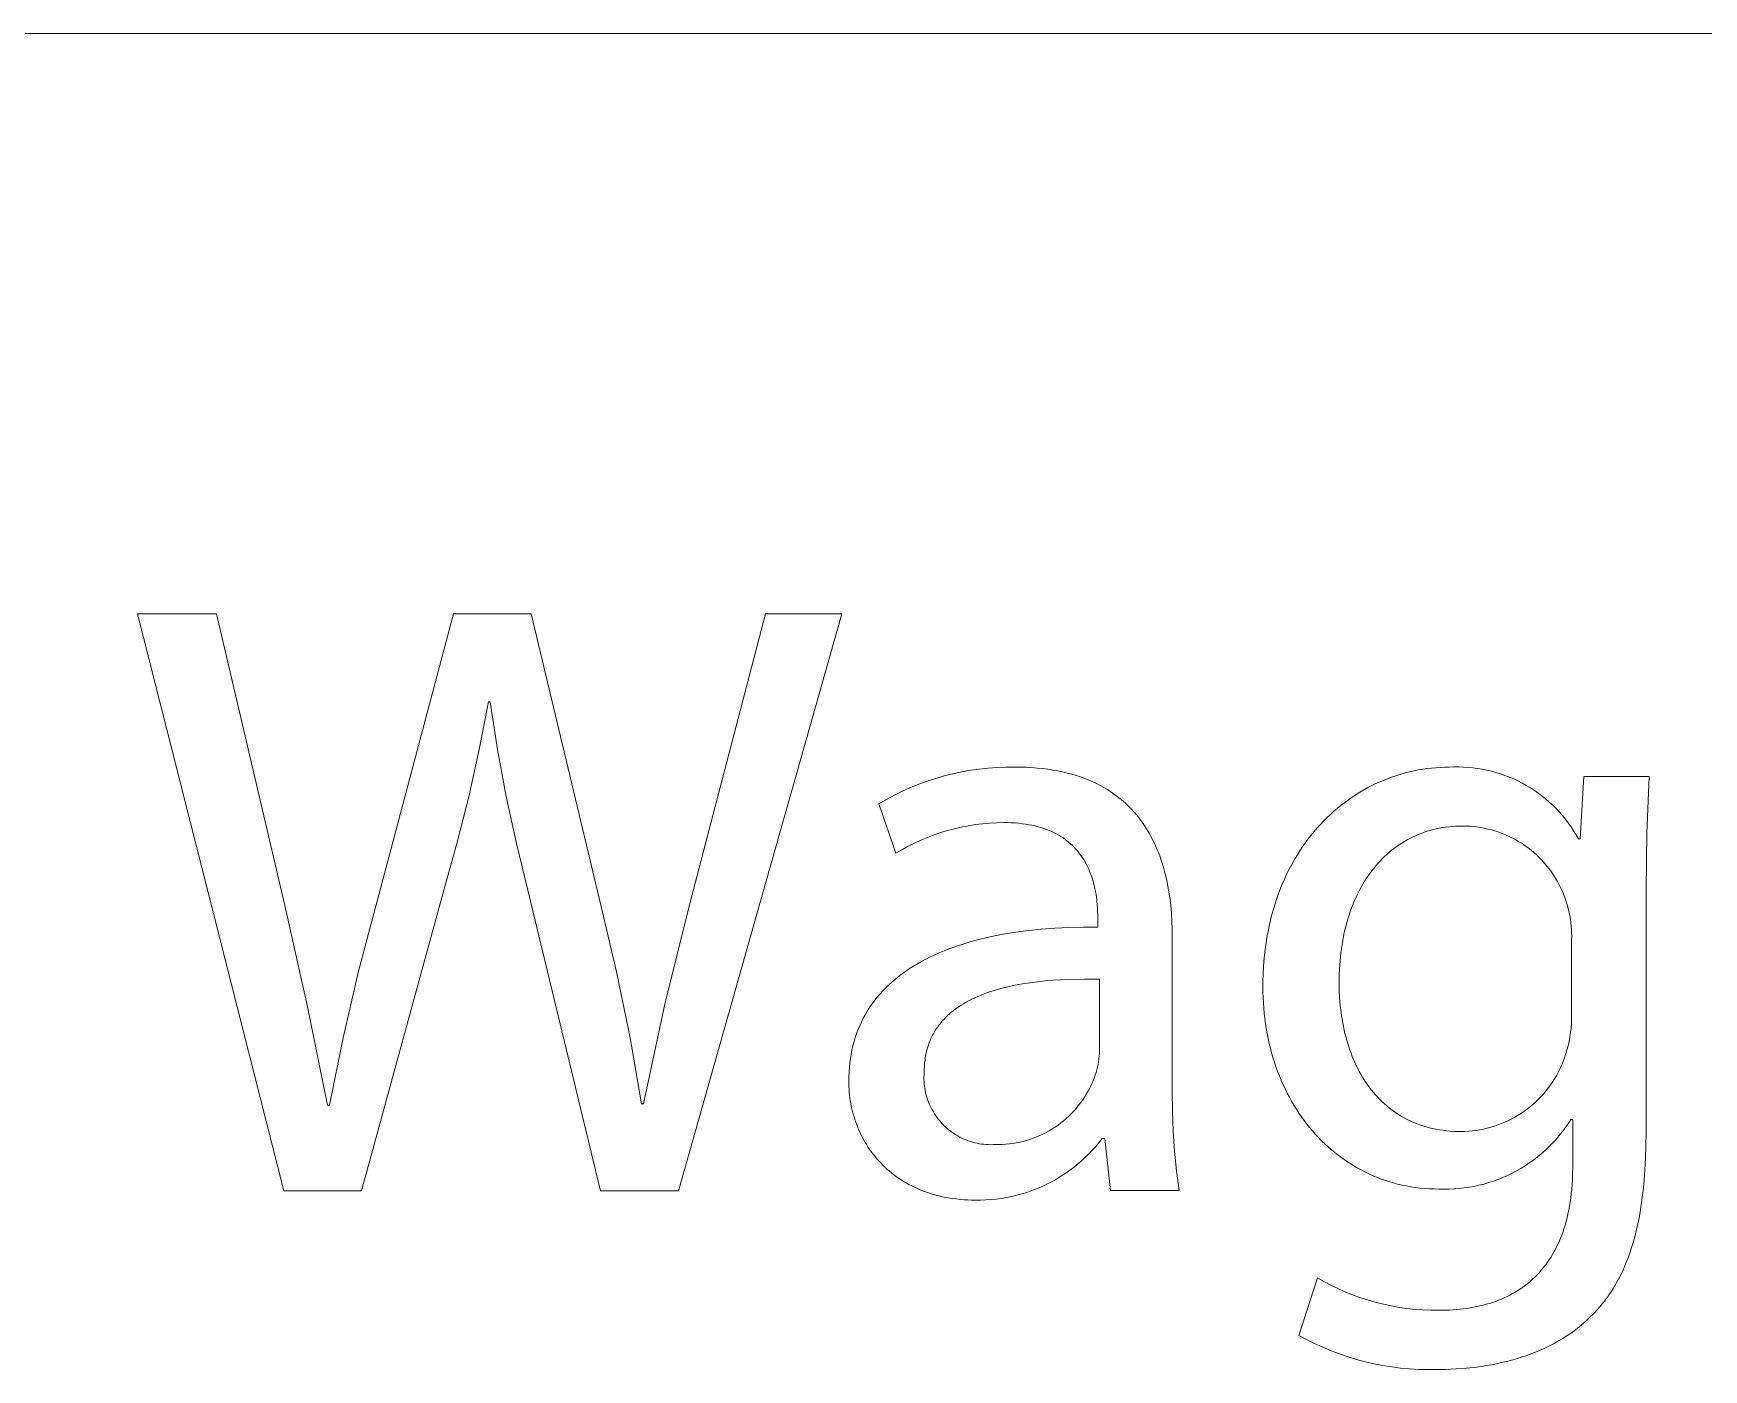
# Model space of a CAD drawing. Header units: millimetres. Extents: x -1519 to 3497, y -297 to 3208.
# Drawn here: x 3079.7 to 3177.7, y 45.4 to 123.8 of the extents above; entities that cross this region are included whole.
import ezdxf

# ---------------------------------------------------------------- set-up
doc = ezdxf.new("R2010")
doc.units = ezdxf.units.MM
doc.header["$MEASUREMENT"] = 0
doc.layers.add('Domyślny', color=7, linetype='Continuous', true_color=0x000000)

msp = doc.modelspace()

# ---------------------------------------------------------------- linework, layer by layer
at = {"layer": 'Domyślny', "color": 18, "lineweight": 15, "true_color": 0x000000}
for p, q in [((3054.321, 123.81), (3492.397, 123.81)), ((3094.384, 55.902), (3085.798, 89.744)), ((3085.798, 89.744), (3090.442, 89.744)), ((3090.442, 89.744), (3094.451, 72.639)), ((3099.813, 72.672), (3104.339, 89.744)), ((3104.339, 89.744), (3108.9, 89.744)), ((3108.9, 89.744), (3113.009, 72.572)), ((3127.14, 89.744), (3117.552, 55.902)), ((3118.204, 72.672), (3122.664, 89.744)), ((3122.664, 89.744), (3127.14, 89.744)), ((3106.394, 84.582), (3105.859, 81.794)), ((3106.494, 84.582), (3106.394, 84.582)), ((3106.931, 81.8), (3106.494, 84.582)), ((3105.859, 81.794), (3105.244, 79.023)), ((3107.444, 79.031), (3106.931, 81.8)), ((3133.657, 80.367), (3134.167, 80.477)), ((3134.167, 80.477), (3134.682, 80.57)), ((3134.682, 80.57), (3135.199, 80.644)), ((3135.199, 80.644), (3135.719, 80.7)), ((3135.719, 80.7), (3136.24, 80.738)), ((3136.24, 80.738), (3136.762, 80.758)), ((3136.762, 80.758), (3137.284, 80.76)), ((3137.284, 80.76), (3137.629, 80.757)), ((3137.629, 80.757), (3137.965, 80.746)), ((3137.965, 80.746), (3138.293, 80.728)), ((3138.293, 80.728), (3138.613, 80.702)), ((3138.613, 80.702), (3138.926, 80.67)), ((3138.926, 80.67), (3139.23, 80.631)), ((3139.23, 80.631), (3139.527, 80.586)), ((3139.527, 80.586), (3139.816, 80.533)), ((3139.816, 80.533), (3140.098, 80.475)), ((3140.098, 80.475), (3140.372, 80.41)), ((3140.372, 80.41), (3140.639, 80.338)), ((3159.962, 80.348), (3160.213, 80.418)), ((3160.213, 80.418), (3160.466, 80.482)), ((3160.466, 80.482), (3160.721, 80.539)), ((3160.721, 80.539), (3160.977, 80.59)), ((3160.977, 80.59), (3161.234, 80.633)), ((3161.234, 80.633), (3161.492, 80.671)), ((3161.492, 80.671), (3161.751, 80.701)), ((3161.751, 80.701), (3162.01, 80.725)), ((3162.01, 80.725), (3162.271, 80.742)), ((3162.271, 80.742), (3162.532, 80.752)), ((3162.532, 80.752), (3162.793, 80.755)), ((3162.793, 80.755), (3163.07, 80.767)), ((3163.07, 80.767), (3163.347, 80.769)), ((3163.347, 80.769), (3163.625, 80.761)), ((3163.625, 80.761), (3163.901, 80.744)), ((3163.901, 80.744), (3164.178, 80.718)), ((3164.178, 80.718), (3164.453, 80.682)), ((3164.453, 80.682), (3164.726, 80.637)), ((3164.726, 80.637), (3164.998, 80.582)), ((3164.998, 80.582), (3165.268, 80.518)), ((3165.268, 80.518), (3165.536, 80.445)), ((3165.536, 80.445), (3165.8, 80.363)), ((3130.699, 79.343), (3131.176, 79.556)), ((3131.176, 79.556), (3131.661, 79.753)), ((3131.661, 79.753), (3132.151, 79.932)), ((3132.151, 79.932), (3132.648, 80.095)), ((3132.648, 80.095), (3133.15, 80.24)), ((3133.15, 80.24), (3133.657, 80.367)), ((3140.639, 80.338), (3140.899, 80.261)), ((3140.899, 80.261), (3141.151, 80.178)), ((3141.151, 80.178), (3141.396, 80.089)), ((3141.396, 80.089), (3141.635, 79.994)), ((3141.635, 79.994), (3141.866, 79.893)), ((3141.866, 79.893), (3142.091, 79.787)), ((3142.091, 79.787), (3142.309, 79.676)), ((3142.309, 79.676), (3142.52, 79.559)), ((3142.52, 79.559), (3142.724, 79.437)), ((3142.724, 79.437), (3142.923, 79.31)), ((3157.553, 79.288), (3157.783, 79.423)), ((3157.783, 79.423), (3158.016, 79.552)), ((3158.016, 79.552), (3158.251, 79.674)), ((3158.251, 79.674), (3158.489, 79.789)), ((3158.489, 79.789), (3158.73, 79.899)), ((3158.73, 79.899), (3158.972, 80.001)), ((3158.972, 80.001), (3159.217, 80.098)), ((3159.217, 80.098), (3159.463, 80.188)), ((3159.463, 80.188), (3159.711, 80.271)), ((3159.711, 80.271), (3159.962, 80.348)), ((3165.8, 80.363), (3166.062, 80.271)), ((3166.062, 80.271), (3166.321, 80.171)), ((3166.321, 80.171), (3166.576, 80.062)), ((3166.576, 80.062), (3166.827, 79.945)), ((3166.827, 79.945), (3167.074, 79.818)), ((3167.074, 79.818), (3167.317, 79.684)), ((3167.317, 79.684), (3167.554, 79.541)), ((3167.554, 79.541), (3167.787, 79.39)), ((3170.477, 76.546), (3170.694, 80.204)), ((3170.694, 80.204), (3174.536, 80.204)), ((3174.536, 80.204), (3174.399, 76.873)), ((3105.244, 79.023), (3104.547, 76.271)), ((3108.034, 76.277), (3107.444, 79.031)), ((3129.317, 78.606), (3129.769, 78.867)), ((3130.302, 75.699), (3129.317, 78.606)), ((3129.769, 78.867), (3130.23, 79.113)), ((3130.23, 79.113), (3130.699, 79.343)), ((3142.923, 79.31), (3143.114, 79.179)), ((3143.114, 79.179), (3143.3, 79.042)), ((3143.3, 79.042), (3143.479, 78.901)), ((3143.479, 78.901), (3143.652, 78.755)), ((3143.652, 78.755), (3143.819, 78.605)), ((3143.819, 78.605), (3143.98, 78.451)), ((3143.98, 78.451), (3144.135, 78.292)), ((3156.234, 78.349), (3156.446, 78.521)), ((3156.446, 78.521), (3156.661, 78.687)), ((3156.661, 78.687), (3156.879, 78.847)), ((3156.879, 78.847), (3157.101, 79)), ((3157.101, 79), (3157.325, 79.147)), ((3157.325, 79.147), (3157.553, 79.288)), ((3167.787, 79.39), (3168.014, 79.231)), ((3168.014, 79.231), (3168.236, 79.065)), ((3168.236, 79.065), (3168.452, 78.891)), ((3168.452, 78.891), (3168.662, 78.709)), ((3168.662, 78.709), (3168.866, 78.521)), ((3168.866, 78.521), (3169.063, 78.326)), ((3135.801, 77.471), (3135.386, 77.434)), ((3136.216, 77.494), (3135.801, 77.471)), ((3136.633, 77.503), (3136.216, 77.494)), ((3136.863, 77.501), (3136.633, 77.503)), ((3137.087, 77.493), (3136.863, 77.501)), ((3137.304, 77.48), (3137.087, 77.493)), ((3137.515, 77.462), (3137.304, 77.48)), ((3137.72, 77.439), (3137.515, 77.462)), ((3144.135, 78.292), (3144.285, 78.129)), ((3144.285, 78.129), (3144.428, 77.963)), ((3144.428, 77.963), (3144.566, 77.792)), ((3144.566, 77.792), (3144.699, 77.618)), ((3144.699, 77.618), (3144.826, 77.44)), ((3155.23, 77.396), (3155.423, 77.599)), ((3155.423, 77.599), (3155.62, 77.795)), ((3155.62, 77.795), (3155.821, 77.986)), ((3155.821, 77.986), (3156.026, 78.17)), ((3156.026, 78.17), (3156.234, 78.349)), ((3169.063, 78.326), (3169.253, 78.124)), ((3169.253, 78.124), (3169.436, 77.916)), ((3169.436, 77.916), (3169.612, 77.701)), ((3169.612, 77.701), (3169.781, 77.481)), ((3169.781, 77.481), (3169.942, 77.255)), ((3131.777, 76.472), (3131.399, 76.298)), ((3132.161, 76.633), (3131.777, 76.472)), ((3132.551, 76.781), (3132.161, 76.633)), ((3132.945, 76.916), (3132.551, 76.781)), ((3133.343, 77.037), (3132.945, 76.916)), ((3133.746, 77.144), (3133.343, 77.037)), ((3134.152, 77.237), (3133.746, 77.144)), ((3134.561, 77.317), (3134.152, 77.237)), ((3134.972, 77.382), (3134.561, 77.317)), ((3135.386, 77.434), (3134.972, 77.382)), ((3137.919, 77.412), (3137.72, 77.439)), ((3138.112, 77.38), (3137.919, 77.412)), ((3138.3, 77.344), (3138.112, 77.38)), ((3138.481, 77.303), (3138.3, 77.344)), ((3138.657, 77.258), (3138.481, 77.303)), ((3138.827, 77.209), (3138.657, 77.258)), ((3138.992, 77.156), (3138.827, 77.209)), ((3139.151, 77.099), (3138.992, 77.156)), ((3139.305, 77.038), (3139.151, 77.099)), ((3139.453, 76.974), (3139.305, 77.038)), ((3139.597, 76.906), (3139.453, 76.974)), ((3139.735, 76.835), (3139.597, 76.906)), ((3139.869, 76.76), (3139.735, 76.835)), ((3139.997, 76.682), (3139.869, 76.76)), ((3140.121, 76.602), (3139.997, 76.682)), ((3140.24, 76.518), (3140.121, 76.602)), ((3140.354, 76.432), (3140.24, 76.518)), ((3144.826, 77.44), (3144.948, 77.259)), ((3144.948, 77.259), (3145.064, 77.074)), ((3145.064, 77.074), (3145.175, 76.887)), ((3145.175, 76.887), (3145.281, 76.696)), ((3145.281, 76.696), (3145.383, 76.502)), ((3145.383, 76.502), (3145.479, 76.305)), ((3154.328, 76.292), (3154.5, 76.525)), ((3154.5, 76.525), (3154.676, 76.752)), ((3154.676, 76.752), (3154.856, 76.972)), ((3154.856, 76.972), (3155.041, 77.187)), ((3155.041, 77.187), (3155.23, 77.396)), ((3160.318, 76.486), (3160.161, 76.396)), ((3160.479, 76.572), (3160.318, 76.486)), ((3160.641, 76.654), (3160.479, 76.572)), ((3160.806, 76.731), (3160.641, 76.654)), ((3160.974, 76.803), (3160.806, 76.731)), ((3161.143, 76.87), (3160.974, 76.803)), ((3161.315, 76.932), (3161.143, 76.87)), ((3161.49, 76.99), (3161.315, 76.932)), ((3161.666, 77.043), (3161.49, 76.99)), ((3161.845, 77.091), (3161.666, 77.043)), ((3162.026, 77.134), (3161.845, 77.091)), ((3162.209, 77.172), (3162.026, 77.134)), ((3162.394, 77.205), (3162.209, 77.172)), ((3162.581, 77.233), (3162.394, 77.205)), ((3162.77, 77.256), (3162.581, 77.233)), ((3162.961, 77.274), (3162.77, 77.256)), ((3163.153, 77.287), (3162.961, 77.274)), ((3163.348, 77.295), (3163.153, 77.287)), ((3163.545, 77.298), (3163.348, 77.295)), ((3163.763, 77.296), (3163.545, 77.298)), ((3163.982, 77.286), (3163.763, 77.296)), ((3164.201, 77.269), (3163.982, 77.286)), ((3164.418, 77.244), (3164.201, 77.269)), ((3164.635, 77.212), (3164.418, 77.244)), ((3164.85, 77.173), (3164.635, 77.212)), ((3165.064, 77.126), (3164.85, 77.173)), ((3165.276, 77.072), (3165.064, 77.126)), ((3165.486, 77.01), (3165.276, 77.072)), ((3165.694, 76.942), (3165.486, 77.01)), ((3165.9, 76.866), (3165.694, 76.942)), ((3166.102, 76.783), (3165.9, 76.866)), ((3166.302, 76.693), (3166.102, 76.783)), ((3166.499, 76.597), (3166.302, 76.693)), ((3166.692, 76.493), (3166.499, 76.597)), ((3166.881, 76.383), (3166.692, 76.493)), ((3169.942, 77.255), (3170.095, 77.024)), ((3170.095, 77.024), (3170.24, 76.787)), ((3170.24, 76.787), (3170.376, 76.546)), ((3170.376, 76.546), (3170.477, 76.546)), ((3174.399, 76.873), (3174.352, 73.539)), ((3104.547, 76.271), (3103.771, 73.541)), ((3108.699, 73.541), (3108.034, 76.277)), ((3130.661, 75.911), (3130.302, 75.699)), ((3131.026, 76.111), (3130.661, 75.911)), ((3131.399, 76.298), (3131.026, 76.111)), ((3140.464, 76.343), (3140.354, 76.432)), ((3140.57, 76.251), (3140.464, 76.343)), ((3140.671, 76.158), (3140.57, 76.251)), ((3140.768, 76.061), (3140.671, 76.158)), ((3140.86, 75.963), (3140.768, 76.061)), ((3140.949, 75.862), (3140.86, 75.963)), ((3141.034, 75.76), (3140.949, 75.862)), ((3141.114, 75.656), (3141.034, 75.76)), ((3141.191, 75.55), (3141.114, 75.656)), ((3141.264, 75.442), (3141.191, 75.55)), ((3145.479, 76.305), (3145.57, 76.106)), ((3145.57, 76.106), (3145.657, 75.904)), ((3145.657, 75.904), (3145.739, 75.699)), ((3145.739, 75.699), (3145.816, 75.492)), ((3145.816, 75.492), (3145.889, 75.283)), ((3153.691, 75.303), (3153.843, 75.559)), ((3153.843, 75.559), (3154, 75.809)), ((3154, 75.809), (3154.162, 76.054)), ((3154.162, 76.054), (3154.328, 76.292)), ((3158.995, 75.51), (3158.861, 75.379)), ((3159.131, 75.636), (3158.995, 75.51)), ((3159.27, 75.758), (3159.131, 75.636)), ((3159.412, 75.875), (3159.27, 75.758)), ((3159.556, 75.988), (3159.412, 75.875)), ((3159.703, 76.097), (3159.556, 75.988)), ((3159.853, 76.201), (3159.703, 76.097)), ((3160.006, 76.301), (3159.853, 76.201)), ((3160.161, 76.396), (3160.006, 76.301)), ((3167.067, 76.267), (3166.881, 76.383)), ((3167.248, 76.144), (3167.067, 76.267)), ((3167.425, 76.016), (3167.248, 76.144)), ((3167.598, 75.881), (3167.425, 76.016)), ((3167.765, 75.74), (3167.598, 75.881)), ((3167.928, 75.594), (3167.765, 75.74)), ((3168.086, 75.442), (3167.928, 75.594)), ((3141.334, 75.333), (3141.264, 75.442)), ((3141.399, 75.223), (3141.334, 75.333)), ((3141.462, 75.112), (3141.399, 75.223)), ((3141.521, 74.999), (3141.462, 75.112)), ((3141.577, 74.885), (3141.521, 74.999)), ((3141.629, 74.771), (3141.577, 74.885)), ((3141.679, 74.656), (3141.629, 74.771)), ((3141.725, 74.54), (3141.679, 74.656)), ((3141.768, 74.424), (3141.725, 74.54)), ((3145.889, 75.283), (3145.958, 75.071)), ((3145.958, 75.071), (3146.022, 74.858)), ((3146.022, 74.858), (3146.082, 74.642)), ((3146.082, 74.642), (3146.138, 74.425)), ((3153.266, 74.5), (3153.402, 74.773)), ((3153.402, 74.773), (3153.544, 75.041)), ((3153.544, 75.041), (3153.691, 75.303)), ((3158.125, 74.508), (3158.013, 74.349)), ((3158.24, 74.664), (3158.125, 74.508)), ((3158.358, 74.815), (3158.24, 74.664)), ((3158.479, 74.962), (3158.358, 74.815)), ((3158.604, 75.106), (3158.479, 74.962)), ((3158.731, 75.244), (3158.604, 75.106)), ((3158.861, 75.379), (3158.731, 75.244)), ((3168.238, 75.285), (3168.086, 75.442)), ((3168.385, 75.122), (3168.238, 75.285)), ((3168.527, 74.955), (3168.385, 75.122)), ((3168.662, 74.783), (3168.527, 74.955)), ((3168.791, 74.606), (3168.662, 74.783)), ((3168.915, 74.425), (3168.791, 74.606)), ((3103.771, 73.541), (3098.944, 55.902)), ((3112.975, 55.902), (3108.699, 73.541)), ((3141.809, 74.307), (3141.768, 74.424)), ((3141.847, 74.19), (3141.809, 74.307)), ((3141.882, 74.073), (3141.847, 74.19)), ((3141.915, 73.956), (3141.882, 74.073)), ((3141.945, 73.839), (3141.915, 73.956)), ((3141.973, 73.723), (3141.945, 73.839)), ((3141.998, 73.606), (3141.973, 73.723)), ((3142.042, 73.375), (3141.998, 73.606)), ((3146.138, 74.425), (3146.189, 74.206)), ((3146.189, 74.206), (3146.237, 73.986)), ((3146.237, 73.986), (3146.281, 73.764)), ((3146.281, 73.764), (3146.321, 73.541)), ((3146.321, 73.541), (3146.391, 73.091)), ((3152.777, 73.349), (3152.89, 73.645)), ((3152.89, 73.645), (3153.01, 73.936)), ((3153.01, 73.936), (3153.135, 74.221)), ((3153.135, 74.221), (3153.266, 74.5)), ((3157.597, 73.671), (3157.502, 73.491)), ((3157.696, 73.846), (3157.597, 73.671)), ((3157.798, 74.017), (3157.696, 73.846)), ((3157.904, 74.185), (3157.798, 74.017)), ((3158.013, 74.349), (3157.904, 74.185)), ((3169.031, 74.24), (3168.915, 74.425)), ((3169.142, 74.051), (3169.031, 74.24)), ((3169.246, 73.858), (3169.142, 74.051)), ((3169.343, 73.662), (3169.246, 73.858)), ((3169.433, 73.463), (3169.343, 73.662)), ((3174.352, 73.539), (3174.352, 59.425)), ((3094.451, 72.639), (3095.761, 66.797)), ((3098.778, 68.786), (3099.813, 72.672)), ((3113.009, 72.572), (3113.919, 68.739)), ((3116.756, 66.856), (3118.204, 72.672)), ((3142.078, 73.147), (3142.042, 73.375)), ((3142.107, 72.922), (3142.078, 73.147)), ((3142.129, 72.703), (3142.107, 72.922)), ((3142.144, 72.489), (3142.129, 72.703)), ((3146.391, 73.091), (3146.446, 72.638)), ((3146.446, 72.638), (3146.487, 72.182)), ((3152.472, 72.427), (3152.568, 72.74)), ((3152.568, 72.74), (3152.669, 73.047)), ((3152.669, 73.047), (3152.777, 73.349)), ((3157.154, 72.736), (3157.076, 72.538)), ((3157.236, 72.93), (3157.154, 72.736)), ((3157.321, 73.121), (3157.236, 72.93)), ((3157.41, 73.308), (3157.321, 73.121)), ((3157.502, 73.491), (3157.41, 73.308)), ((3169.517, 73.26), (3169.433, 73.463)), ((3169.593, 73.055), (3169.517, 73.26)), ((3169.663, 72.847), (3169.593, 73.055)), ((3169.725, 72.637), (3169.663, 72.847)), ((3169.779, 72.44), (3169.725, 72.637)), ((3142.155, 72.281), (3142.144, 72.489)), ((3142.16, 72.082), (3142.155, 72.281)), ((3142.162, 71.891), (3142.16, 72.082)), ((3142.162, 71.373), (3142.162, 71.891)), ((3146.487, 72.182), (3146.516, 71.723)), ((3146.516, 71.723), (3146.533, 71.264)), ((3152.225, 71.454), (3152.301, 71.784)), ((3152.301, 71.784), (3152.383, 72.108)), ((3152.383, 72.108), (3152.472, 72.427)), ((3156.801, 71.708), (3156.741, 71.492)), ((3156.864, 71.921), (3156.801, 71.708)), ((3156.931, 72.13), (3156.864, 71.921)), ((3157.002, 72.336), (3156.931, 72.13)), ((3157.076, 72.538), (3157.002, 72.336)), ((3169.826, 72.241), (3169.779, 72.44)), ((3169.867, 72.041), (3169.826, 72.241)), ((3169.902, 71.839), (3169.867, 72.041)), ((3169.931, 71.637), (3169.902, 71.839)), ((3169.952, 71.433), (3169.931, 71.637)), ((3134.936, 70.576), (3135.259, 70.66)), ((3135.259, 70.66), (3135.925, 70.814)), ((3135.925, 70.814), (3136.616, 70.949)), ((3136.616, 70.949), (3137.333, 71.066)), ((3137.333, 71.066), (3138.076, 71.165)), ((3138.076, 71.165), (3138.843, 71.244)), ((3138.843, 71.244), (3139.636, 71.305)), ((3139.636, 71.305), (3140.454, 71.347)), ((3140.454, 71.347), (3141.296, 71.369)), ((3141.296, 71.369), (3142.162, 71.373)), ((3146.533, 71.264), (3146.538, 70.805)), ((3146.538, 70.805), (3146.538, 61.735)), ((3152.038, 70.432), (3152.093, 70.778)), ((3152.093, 70.778), (3152.156, 71.119)), ((3152.156, 71.119), (3152.225, 71.454)), ((3156.542, 70.592), (3156.502, 70.358)), ((3156.586, 70.822), (3156.542, 70.592)), ((3156.634, 71.049), (3156.586, 70.822)), ((3156.686, 71.272), (3156.634, 71.049)), ((3156.741, 71.492), (3156.686, 71.272)), ((3169.968, 71.229), (3169.952, 71.433)), ((3169.977, 71.025), (3169.968, 71.229)), ((3169.976, 70.616), (3169.979, 70.821)), ((3169.976, 66.24), (3169.976, 70.616)), ((3169.979, 70.821), (3169.977, 71.025)), ((3132.069, 69.49), (3132.326, 69.619)), ((3132.326, 69.619), (3132.589, 69.743)), ((3132.589, 69.743), (3132.859, 69.863)), ((3132.859, 69.863), (3133.136, 69.978)), ((3133.136, 69.978), (3133.419, 70.089)), ((3133.419, 70.089), (3133.709, 70.195)), ((3133.709, 70.195), (3134.006, 70.297)), ((3134.006, 70.297), (3134.31, 70.395)), ((3134.31, 70.395), (3134.62, 70.487)), ((3134.62, 70.487), (3134.936, 70.576)), ((3151.913, 69.362), (3151.948, 69.724)), ((3151.948, 69.724), (3151.989, 70.081)), ((3151.989, 70.081), (3152.038, 70.432)), ((3156.406, 69.638), (3156.383, 69.391)), ((3156.434, 69.881), (3156.406, 69.638)), ((3156.466, 70.122), (3156.434, 69.881)), ((3156.502, 70.358), (3156.466, 70.122)), ((3097.859, 64.871), (3098.778, 68.786)), ((3113.919, 68.739), (3114.71, 64.879)), ((3130.464, 68.468), (3130.673, 68.627)), ((3130.673, 68.627), (3130.888, 68.782)), ((3130.888, 68.782), (3131.111, 68.932)), ((3131.111, 68.932), (3131.34, 69.078)), ((3131.34, 69.078), (3131.576, 69.22)), ((3131.576, 69.22), (3131.819, 69.357)), ((3131.819, 69.357), (3132.069, 69.49)), ((3151.867, 68.622), (3151.887, 68.994)), ((3151.887, 68.994), (3151.913, 69.362)), ((3156.337, 68.632), (3156.328, 68.111)), ((3156.363, 69.141), (3156.337, 68.632)), ((3156.383, 69.391), (3156.363, 69.141)), ((3129.526, 67.609), (3129.7, 67.79)), ((3129.7, 67.79), (3129.88, 67.966)), ((3129.88, 67.966), (3130.068, 68.137)), ((3130.068, 68.137), (3130.263, 68.305)), ((3130.263, 68.305), (3130.464, 68.468)), ((3136.079, 67.652), (3135.883, 67.59)), ((3136.278, 67.711), (3136.079, 67.652)), ((3136.48, 67.767), (3136.278, 67.711)), ((3136.892, 67.869), (3136.48, 67.767)), ((3137.314, 67.96), (3136.892, 67.869)), ((3137.744, 68.039), (3137.314, 67.96)), ((3138.181, 68.107), (3137.744, 68.039)), ((3138.625, 68.165), (3138.181, 68.107)), ((3139.074, 68.213), (3138.625, 68.165)), ((3139.526, 68.251), (3139.074, 68.213)), ((3139.982, 68.281), (3139.526, 68.251)), ((3140.439, 68.303), (3139.982, 68.281)), ((3141.354, 68.323), (3140.439, 68.303)), ((3142.262, 68.316), (3141.354, 68.323)), ((3142.262, 64.09), (3142.262, 68.316)), ((3151.852, 67.86), (3151.856, 68.243)), ((3151.855, 67.546), (3151.852, 67.86)), ((3151.856, 68.243), (3151.867, 68.622)), ((3156.328, 68.111), (3156.335, 67.665)), ((3156.335, 67.665), (3156.356, 67.225)), ((3095.761, 66.797), (3096.956, 60.93)), ((3115.498, 60.996), (3116.756, 66.856)), ((3128.766, 66.645), (3128.904, 66.847)), ((3128.904, 66.847), (3129.049, 67.043)), ((3129.049, 67.043), (3129.201, 67.236)), ((3129.201, 67.236), (3129.36, 67.425)), ((3129.36, 67.425), (3129.526, 67.609)), ((3133.96, 66.671), (3133.81, 66.565)), ((3134.114, 66.774), (3133.96, 66.671)), ((3134.273, 66.872), (3134.114, 66.774)), ((3134.436, 66.967), (3134.273, 66.872)), ((3134.604, 67.057), (3134.436, 66.967)), ((3134.775, 67.144), (3134.604, 67.057)), ((3134.951, 67.227), (3134.775, 67.144)), ((3135.13, 67.307), (3134.951, 67.227)), ((3135.313, 67.383), (3135.13, 67.307)), ((3135.5, 67.455), (3135.313, 67.383)), ((3135.69, 67.524), (3135.5, 67.455)), ((3135.883, 67.59), (3135.69, 67.524)), ((3151.864, 67.234), (3151.855, 67.546)), ((3151.88, 66.924), (3151.864, 67.234)), ((3151.902, 66.617), (3151.88, 66.924)), ((3156.356, 67.225), (3156.391, 66.791)), ((3156.391, 66.791), (3156.44, 66.364)), ((3128.186, 65.579), (3128.287, 65.8)), ((3128.287, 65.8), (3128.396, 66.018)), ((3128.396, 66.018), (3128.512, 66.231)), ((3128.512, 66.231), (3128.635, 66.44)), ((3128.635, 66.44), (3128.766, 66.645)), ((3132.904, 65.702), (3132.849, 65.632)), ((3132.96, 65.77), (3132.904, 65.702)), ((3133.017, 65.838), (3132.96, 65.77)), ((3133.076, 65.905), (3133.017, 65.838)), ((3133.136, 65.97), (3133.076, 65.905)), ((3133.197, 66.034), (3133.136, 65.97)), ((3133.26, 66.098), (3133.197, 66.034)), ((3133.325, 66.16), (3133.26, 66.098)), ((3133.39, 66.221), (3133.325, 66.16)), ((3133.457, 66.281), (3133.39, 66.221)), ((3133.525, 66.34), (3133.457, 66.281)), ((3133.594, 66.398), (3133.525, 66.34)), ((3133.665, 66.454), (3133.594, 66.398)), ((3133.81, 66.565), (3133.665, 66.454)), ((3151.93, 66.313), (3151.902, 66.617)), ((3151.964, 66.012), (3151.93, 66.313)), ((3152.004, 65.713), (3151.964, 66.012)), ((3152.049, 65.418), (3152.004, 65.713)), ((3156.44, 66.364), (3156.47, 66.152)), ((3156.47, 66.152), (3156.503, 65.943)), ((3156.503, 65.943), (3156.54, 65.736)), ((3156.54, 65.736), (3156.58, 65.53)), ((3169.94, 65.449), (3169.961, 65.712)), ((3169.961, 65.712), (3169.973, 65.976)), ((3169.973, 65.976), (3169.976, 66.24)), ((3097.057, 60.93), (3097.859, 64.871)), ((3114.71, 64.879), (3115.381, 60.996)), ((3127.854, 64.652), (3127.926, 64.89)), ((3127.926, 64.89), (3128.005, 65.123)), ((3128.005, 65.123), (3128.092, 65.353)), ((3128.092, 65.353), (3128.186, 65.579)), ((3132.35, 64.785), (3132.315, 64.701)), ((3132.388, 64.868), (3132.35, 64.785)), ((3132.427, 64.95), (3132.388, 64.868)), ((3132.468, 65.03), (3132.427, 64.95)), ((3132.51, 65.11), (3132.468, 65.03)), ((3132.554, 65.188), (3132.51, 65.11)), ((3132.599, 65.265), (3132.554, 65.188)), ((3132.646, 65.34), (3132.599, 65.265)), ((3132.695, 65.415), (3132.646, 65.34)), ((3132.745, 65.488), (3132.695, 65.415)), ((3132.796, 65.561), (3132.745, 65.488)), ((3132.849, 65.632), (3132.796, 65.561)), ((3152.101, 65.125), (3152.049, 65.418)), ((3152.159, 64.835), (3152.101, 65.125)), ((3152.222, 64.549), (3152.159, 64.835)), ((3156.58, 65.53), (3156.624, 65.327)), ((3156.624, 65.327), (3156.671, 65.126)), ((3156.671, 65.126), (3156.722, 64.927)), ((3156.722, 64.927), (3156.776, 64.73)), ((3156.776, 64.73), (3156.834, 64.536)), ((3169.823, 64.667), (3169.871, 64.926)), ((3169.871, 64.926), (3169.91, 65.187)), ((3169.91, 65.187), (3169.94, 65.449)), ((3127.642, 63.662), (3127.683, 63.915)), ((3127.683, 63.915), (3127.733, 64.165)), ((3127.733, 64.165), (3127.79, 64.41)), ((3127.79, 64.41), (3127.854, 64.652)), ((3132.052, 63.788), (3132.035, 63.69)), ((3132.07, 63.885), (3132.052, 63.788)), ((3132.09, 63.981), (3132.07, 63.885)), ((3132.112, 64.076), (3132.09, 63.981)), ((3132.136, 64.169), (3132.112, 64.076)), ((3132.161, 64.26), (3132.136, 64.169)), ((3132.188, 64.351), (3132.161, 64.26)), ((3132.217, 64.44), (3132.188, 64.351)), ((3132.248, 64.528), (3132.217, 64.44)), ((3132.281, 64.615), (3132.248, 64.528)), ((3132.315, 64.701), (3132.281, 64.615)), ((3142.227, 63.614), (3142.244, 63.773)), ((3142.244, 63.773), (3142.256, 63.931)), ((3142.256, 63.931), (3142.262, 64.09)), ((3152.291, 64.266), (3152.222, 64.549)), ((3152.365, 63.986), (3152.291, 64.266)), ((3152.445, 63.709), (3152.365, 63.986)), ((3156.834, 64.536), (3156.895, 64.344)), ((3156.895, 64.344), (3156.96, 64.154)), ((3156.96, 64.154), (3157.028, 63.967)), ((3157.028, 63.967), (3157.1, 63.783)), ((3157.1, 63.783), (3157.175, 63.602)), ((3169.555, 63.692), (3169.625, 63.901)), ((3169.625, 63.901), (3169.7, 64.154)), ((3169.7, 64.154), (3169.766, 64.41)), ((3169.766, 64.41), (3169.823, 64.667)), ((3127.55, 62.609), (3127.561, 62.878)), ((3127.561, 62.878), (3127.581, 63.143)), ((3127.581, 63.143), (3127.607, 63.404)), ((3127.607, 63.404), (3127.642, 63.662)), ((3131.973, 62.854), (3131.964, 62.719)), ((3131.974, 62.963), (3131.973, 62.854)), ((3131.977, 63.071), (3131.974, 62.963)), ((3131.982, 63.178), (3131.977, 63.071)), ((3131.988, 63.283), (3131.982, 63.178)), ((3131.997, 63.387), (3131.988, 63.283)), ((3132.008, 63.489), (3131.997, 63.387)), ((3132.021, 63.59), (3132.008, 63.489)), ((3132.035, 63.69), (3132.021, 63.59)), ((3142.012, 62.687), (3142.061, 62.838)), ((3142.061, 62.838), (3142.105, 62.991)), ((3142.105, 62.991), (3142.144, 63.145)), ((3142.144, 63.145), (3142.177, 63.301)), ((3142.177, 63.301), (3142.205, 63.457)), ((3142.205, 63.457), (3142.227, 63.614)), ((3152.531, 63.436), (3152.445, 63.709)), ((3152.622, 63.167), (3152.531, 63.436)), ((3152.718, 62.901), (3152.622, 63.167)), ((3152.82, 62.639), (3152.718, 62.901)), ((3157.175, 63.602), (3157.254, 63.423)), ((3157.254, 63.423), (3157.336, 63.247)), ((3157.336, 63.247), (3157.422, 63.074)), ((3157.422, 63.074), (3157.511, 62.904)), ((3157.511, 62.904), (3157.604, 62.737)), ((3169.103, 62.69), (3169.207, 62.884)), ((3169.207, 62.884), (3169.304, 63.081)), ((3169.304, 63.081), (3169.395, 63.282)), ((3169.395, 63.282), (3169.478, 63.486)), ((3169.478, 63.486), (3169.555, 63.692)), ((3127.546, 62.336), (3127.55, 62.609)), ((3127.548, 62.172), (3127.546, 62.336)), ((3127.553, 62.007), (3127.548, 62.172)), ((3127.563, 61.843), (3127.553, 62.007)), ((3127.576, 61.68), (3127.563, 61.843)), ((3131.964, 62.719), (3131.959, 62.584)), ((3131.959, 62.584), (3131.96, 62.449)), ((3131.96, 62.449), (3131.965, 62.314)), ((3131.965, 62.314), (3131.974, 62.179)), ((3131.974, 62.179), (3131.989, 62.045)), ((3131.989, 62.045), (3132.008, 61.911)), ((3132.008, 61.911), (3132.031, 61.778)), ((3132.031, 61.778), (3132.059, 61.646)), ((3141.593, 61.745), (3141.689, 61.928)), ((3141.689, 61.928), (3141.779, 62.113)), ((3141.779, 62.113), (3141.863, 62.302)), ((3141.863, 62.302), (3141.941, 62.493)), ((3141.941, 62.493), (3142.012, 62.687)), ((3152.927, 62.381), (3152.82, 62.639)), ((3153.039, 62.126), (3152.927, 62.381)), ((3153.156, 61.876), (3153.039, 62.126)), ((3153.278, 61.63), (3153.156, 61.876)), ((3157.604, 62.737), (3157.7, 62.573)), ((3157.7, 62.573), (3157.8, 62.413)), ((3157.8, 62.413), (3157.903, 62.255)), ((3157.903, 62.255), (3158.01, 62.102)), ((3158.01, 62.102), (3158.12, 61.951)), ((3158.12, 61.951), (3158.234, 61.804)), ((3158.234, 61.804), (3158.351, 61.661)), ((3168.346, 61.609), (3168.487, 61.778)), ((3168.487, 61.778), (3168.622, 61.952)), ((3168.622, 61.952), (3168.752, 62.13)), ((3168.752, 62.13), (3168.875, 62.313)), ((3168.875, 62.313), (3168.992, 62.499)), ((3168.992, 62.499), (3169.103, 62.69)), ((3096.956, 60.93), (3097.057, 60.93)), ((3115.381, 60.996), (3115.498, 60.996)), ((3127.592, 61.516), (3127.576, 61.68)), ((3127.612, 61.353), (3127.592, 61.516)), ((3127.636, 61.191), (3127.612, 61.353)), ((3127.664, 61.029), (3127.636, 61.191)), ((3127.695, 60.868), (3127.664, 61.029)), ((3127.73, 60.707), (3127.695, 60.868)), ((3132.059, 61.646), (3132.092, 61.514)), ((3132.092, 61.514), (3132.129, 61.384)), ((3132.129, 61.384), (3132.171, 61.256)), ((3132.171, 61.256), (3132.216, 61.129)), ((3132.216, 61.129), (3132.267, 61.003)), ((3132.267, 61.003), (3132.321, 60.88)), ((3132.321, 60.88), (3132.38, 60.758)), ((3140.889, 60.729), (3141.02, 60.888)), ((3141.02, 60.888), (3141.146, 61.052)), ((3141.146, 61.052), (3141.266, 61.219)), ((3141.266, 61.219), (3141.381, 61.391)), ((3141.381, 61.391), (3141.49, 61.566)), ((3141.49, 61.566), (3141.593, 61.745)), ((3146.538, 61.735), (3146.539, 60.565)), ((3153.406, 61.387), (3153.278, 61.63)), ((3153.538, 61.149), (3153.406, 61.387)), ((3153.675, 60.916), (3153.538, 61.149)), ((3153.817, 60.686), (3153.675, 60.916)), ((3158.351, 61.661), (3158.472, 61.521)), ((3158.472, 61.521), (3158.596, 61.385)), ((3158.596, 61.385), (3158.724, 61.252)), ((3158.724, 61.252), (3158.855, 61.124)), ((3158.855, 61.124), (3158.989, 60.999)), ((3158.989, 60.999), (3159.128, 60.879)), ((3159.128, 60.879), (3159.269, 60.763)), ((3167.385, 60.705), (3167.558, 60.842)), ((3167.558, 60.842), (3167.726, 60.985)), ((3167.726, 60.985), (3167.889, 61.133)), ((3167.889, 61.133), (3168.046, 61.286)), ((3168.046, 61.286), (3168.199, 61.445)), ((3168.199, 61.445), (3168.346, 61.609)), ((3127.769, 60.548), (3127.73, 60.707)), ((3127.811, 60.389), (3127.769, 60.548)), ((3127.857, 60.231), (3127.811, 60.389)), ((3127.907, 60.075), (3127.857, 60.231)), ((3127.96, 59.919), (3127.907, 60.075)), ((3128.017, 59.765), (3127.96, 59.919)), ((3132.38, 60.758), (3132.443, 60.638)), ((3132.443, 60.638), (3132.51, 60.521)), ((3132.51, 60.521), (3132.581, 60.406)), ((3132.581, 60.406), (3132.656, 60.294)), ((3132.656, 60.294), (3132.735, 60.184)), ((3132.735, 60.184), (3132.818, 60.077)), ((3132.818, 60.077), (3132.904, 59.973)), ((3132.904, 59.973), (3132.993, 59.872)), ((3132.993, 59.872), (3133.087, 59.774)), ((3139.828, 59.754), (3139.993, 59.877)), ((3139.993, 59.877), (3140.154, 60.006)), ((3140.154, 60.006), (3140.311, 60.141)), ((3140.311, 60.141), (3140.463, 60.281)), ((3140.463, 60.281), (3140.61, 60.425)), ((3140.61, 60.425), (3140.752, 60.575)), ((3140.752, 60.575), (3140.889, 60.729)), ((3146.539, 60.565), (3146.579, 59.395)), ((3153.964, 60.461), (3153.817, 60.686)), ((3154.115, 60.241), (3153.964, 60.461)), ((3154.271, 60.025), (3154.115, 60.241)), ((3154.432, 59.814), (3154.271, 60.025)), ((3154.597, 59.607), (3154.432, 59.814)), ((3159.269, 60.763), (3159.415, 60.65)), ((3159.415, 60.65), (3159.563, 60.542)), ((3159.563, 60.542), (3159.715, 60.438)), ((3159.715, 60.438), (3159.871, 60.339)), ((3159.871, 60.339), (3160.03, 60.244)), ((3160.03, 60.244), (3160.193, 60.154)), ((3160.193, 60.154), (3160.359, 60.068)), ((3160.359, 60.068), (3160.529, 59.986)), ((3160.529, 59.986), (3160.702, 59.91)), ((3160.702, 59.91), (3160.879, 59.838)), ((3160.879, 59.838), (3161.059, 59.771)), ((3165.652, 59.759), (3165.858, 59.837)), ((3165.858, 59.837), (3166.061, 59.923)), ((3166.061, 59.923), (3166.261, 60.015)), ((3166.261, 60.015), (3166.458, 60.114)), ((3166.458, 60.114), (3166.651, 60.219)), ((3166.651, 60.219), (3166.841, 60.331)), ((3166.841, 60.331), (3167.026, 60.45)), ((3167.026, 60.45), (3167.208, 60.574)), ((3167.208, 60.574), (3167.385, 60.705)), ((3169.765, 59.828), (3169.596, 59.586)), ((3169.925, 60.076), (3169.765, 59.828)), ((3170.042, 60.076), (3169.925, 60.076)), ((3170.042, 57.37), (3170.042, 60.076)), ((3128.077, 59.612), (3128.017, 59.765)), ((3128.142, 59.461), (3128.077, 59.612)), ((3128.209, 59.311), (3128.142, 59.461)), ((3128.281, 59.162), (3128.209, 59.311)), ((3128.356, 59.015), (3128.281, 59.162)), ((3128.435, 58.87), (3128.356, 59.015)), ((3128.517, 58.727), (3128.435, 58.87)), ((3133.087, 59.774), (3133.183, 59.679)), ((3133.183, 59.679), (3133.283, 59.588)), ((3133.283, 59.588), (3133.385, 59.5)), ((3133.385, 59.5), (3133.491, 59.416)), ((3133.491, 59.416), (3133.6, 59.335)), ((3133.6, 59.335), (3133.711, 59.259)), ((3133.711, 59.259), (3133.825, 59.186)), ((3133.825, 59.186), (3133.941, 59.117)), ((3133.941, 59.117), (3134.059, 59.052)), ((3134.059, 59.052), (3134.18, 58.991)), ((3134.18, 58.991), (3134.303, 58.935)), ((3134.303, 58.935), (3134.428, 58.882)), ((3134.428, 58.882), (3134.554, 58.834)), ((3134.554, 58.834), (3134.682, 58.791)), ((3137.784, 58.798), (3137.983, 58.853)), ((3137.983, 58.853), (3138.18, 58.914)), ((3138.18, 58.914), (3138.375, 58.982)), ((3138.375, 58.982), (3138.567, 59.056)), ((3138.567, 59.056), (3138.757, 59.137)), ((3138.757, 59.137), (3138.944, 59.225)), ((3138.944, 59.225), (3139.128, 59.318)), ((3139.128, 59.318), (3139.308, 59.418)), ((3139.308, 59.418), (3139.485, 59.524)), ((3139.485, 59.524), (3139.658, 59.636)), ((3139.658, 59.636), (3139.828, 59.754)), ((3142.412, 58.962), (3142.224, 58.721)), ((3142.58, 58.962), (3142.412, 58.962)), ((3142.914, 55.905), (3142.58, 58.962)), ((3146.579, 59.395), (3146.659, 58.228)), ((3154.767, 59.406), (3154.597, 59.607)), ((3154.941, 59.209), (3154.767, 59.406)), ((3155.119, 59.018), (3154.941, 59.209)), ((3155.302, 58.831), (3155.119, 59.018)), ((3155.489, 58.65), (3155.302, 58.831)), ((3161.059, 59.771), (3161.243, 59.709)), ((3161.243, 59.709), (3161.43, 59.652)), ((3161.43, 59.652), (3161.621, 59.601)), ((3161.621, 59.601), (3161.815, 59.554)), ((3161.815, 59.554), (3162.013, 59.512)), ((3162.013, 59.512), (3162.214, 59.476)), ((3162.214, 59.476), (3162.418, 59.445)), ((3162.418, 59.445), (3162.627, 59.42)), ((3162.627, 59.42), (3162.838, 59.4)), ((3162.838, 59.4), (3163.054, 59.386)), ((3163.054, 59.386), (3163.272, 59.377)), ((3163.272, 59.377), (3163.494, 59.374)), ((3163.494, 59.374), (3163.715, 59.38)), ((3163.715, 59.38), (3163.934, 59.392)), ((3163.934, 59.392), (3164.154, 59.412)), ((3164.154, 59.412), (3164.372, 59.44)), ((3164.372, 59.44), (3164.59, 59.475)), ((3164.59, 59.475), (3164.806, 59.517)), ((3164.806, 59.517), (3165.02, 59.567)), ((3165.02, 59.567), (3165.233, 59.623)), ((3165.233, 59.623), (3165.444, 59.688)), ((3165.444, 59.688), (3165.652, 59.759)), ((3169.04, 58.895), (3168.84, 58.678)), ((3169.233, 59.119), (3169.04, 58.895)), ((3169.418, 59.349), (3169.233, 59.119)), ((3169.596, 59.586), (3169.418, 59.349)), ((3174.352, 59.425), (3174.339, 58.404)), ((3128.603, 58.585), (3128.517, 58.727)), ((3128.693, 58.446), (3128.603, 58.585)), ((3128.786, 58.308), (3128.693, 58.446)), ((3128.883, 58.173), (3128.786, 58.308)), ((3128.983, 58.039), (3128.883, 58.173)), ((3129.087, 57.908), (3128.983, 58.039)), ((3129.195, 57.78), (3129.087, 57.908)), ((3134.682, 58.791), (3134.811, 58.752)), ((3134.811, 58.752), (3134.942, 58.717)), ((3134.942, 58.717), (3135.073, 58.687)), ((3135.073, 58.687), (3135.206, 58.661)), ((3135.206, 58.661), (3135.34, 58.64)), ((3135.34, 58.64), (3135.474, 58.624)), ((3135.474, 58.624), (3135.608, 58.612)), ((3135.608, 58.612), (3135.743, 58.605)), ((3135.743, 58.605), (3135.878, 58.602)), ((3135.878, 58.602), (3136.014, 58.604)), ((3136.014, 58.604), (3136.149, 58.611)), ((3136.149, 58.611), (3136.355, 58.61)), ((3136.355, 58.61), (3136.561, 58.616)), ((3136.561, 58.616), (3136.767, 58.629)), ((3136.767, 58.629), (3136.972, 58.649)), ((3136.972, 58.649), (3137.177, 58.676)), ((3137.177, 58.676), (3137.381, 58.71)), ((3137.381, 58.71), (3137.583, 58.751)), ((3137.583, 58.751), (3137.784, 58.798)), ((3141.61, 58.037), (3141.391, 57.823)), ((3141.822, 58.258), (3141.61, 58.037)), ((3142.027, 58.486), (3141.822, 58.258)), ((3142.224, 58.721), (3142.027, 58.486)), ((3146.659, 58.228), (3146.779, 57.064)), ((3155.68, 58.474), (3155.489, 58.65)), ((3155.875, 58.303), (3155.68, 58.474)), ((3156.074, 58.138), (3155.875, 58.303)), ((3156.277, 57.978), (3156.074, 58.138)), ((3156.484, 57.824), (3156.277, 57.978)), ((3167.968, 57.881), (3167.734, 57.701)), ((3168.196, 58.069), (3167.968, 57.881)), ((3168.418, 58.264), (3168.196, 58.069)), ((3168.632, 58.467), (3168.418, 58.264)), ((3168.84, 58.678), (3168.632, 58.467)), ((3174.339, 58.404), (3174.299, 57.433)), ((3129.306, 57.653), (3129.195, 57.78)), ((3129.421, 57.53), (3129.306, 57.653)), ((3129.54, 57.408), (3129.421, 57.53)), ((3129.662, 57.29), (3129.54, 57.408)), ((3129.787, 57.174), (3129.662, 57.29)), ((3129.916, 57.061), (3129.787, 57.174)), ((3130.049, 56.951), (3129.916, 57.061)), ((3130.186, 56.843), (3130.049, 56.951)), ((3140.193, 56.872), (3139.935, 56.707)), ((3140.445, 57.046), (3140.193, 56.872)), ((3140.691, 57.228), (3140.445, 57.046)), ((3140.931, 57.419), (3140.691, 57.228)), ((3141.164, 57.617), (3140.931, 57.419)), ((3141.391, 57.823), (3141.164, 57.617)), ((3146.779, 57.064), (3146.939, 55.905)), ((3156.695, 57.675), (3156.484, 57.824)), ((3156.91, 57.532), (3156.695, 57.675)), ((3157.129, 57.395), (3156.91, 57.532)), ((3157.351, 57.264), (3157.129, 57.395)), ((3157.577, 57.139), (3157.351, 57.264)), ((3157.806, 57.02), (3157.577, 57.139)), ((3158.039, 56.907), (3157.806, 57.02)), ((3158.275, 56.8), (3158.039, 56.907)), ((3166.478, 56.925), (3166.212, 56.797)), ((3166.739, 57.063), (3166.478, 56.925)), ((3166.996, 57.21), (3166.739, 57.063)), ((3167.247, 57.365), (3166.996, 57.21)), ((3167.493, 57.529), (3167.247, 57.365)), ((3167.734, 57.701), (3167.493, 57.529)), ((3170.033, 56.806), (3170.042, 57.37)), ((3174.299, 57.433), (3174.233, 56.51)), ((3098.944, 55.902), (3094.384, 55.902)), ((3117.552, 55.902), (3112.975, 55.902)), ((3130.326, 56.739), (3130.186, 56.843)), ((3130.469, 56.638), (3130.326, 56.739)), ((3130.616, 56.54), (3130.469, 56.638)), ((3130.767, 56.446), (3130.616, 56.54)), ((3130.921, 56.355), (3130.767, 56.446)), ((3131.079, 56.267), (3130.921, 56.355)), ((3131.241, 56.182), (3131.079, 56.267)), ((3131.405, 56.102), (3131.241, 56.182)), ((3131.574, 56.025), (3131.405, 56.102)), ((3131.746, 55.952), (3131.574, 56.025)), ((3131.922, 55.882), (3131.746, 55.952)), ((3132.101, 55.817), (3131.922, 55.882)), ((3138.284, 55.905), (3137.995, 55.805)), ((3138.57, 56.016), (3138.284, 55.905)), ((3138.852, 56.135), (3138.57, 56.016)), ((3139.13, 56.264), (3138.852, 56.135)), ((3139.403, 56.403), (3139.13, 56.264)), ((3139.671, 56.55), (3139.403, 56.403)), ((3139.935, 56.707), (3139.671, 56.55)), ((3146.939, 55.905), (3142.914, 55.905)), ((3158.515, 56.7), (3158.275, 56.8)), ((3158.758, 56.606), (3158.515, 56.7)), ((3159.004, 56.518), (3158.758, 56.606)), ((3159.254, 56.437), (3159.004, 56.518)), ((3159.506, 56.362), (3159.254, 56.437)), ((3159.762, 56.295), (3159.506, 56.362)), ((3160.021, 56.234), (3159.762, 56.295)), ((3160.282, 56.18), (3160.021, 56.234)), ((3160.547, 56.133), (3160.282, 56.18)), ((3160.814, 56.093), (3160.547, 56.133)), ((3161.084, 56.06), (3160.814, 56.093)), ((3161.357, 56.034), (3161.084, 56.06)), ((3161.633, 56.015), (3161.357, 56.034)), ((3161.911, 56.004), (3161.633, 56.015)), ((3162.192, 56), (3161.911, 56.004)), ((3162.487, 55.993), (3162.192, 56)), ((3162.782, 55.995), (3162.487, 55.993)), ((3163.078, 56.008), (3162.782, 55.995)), ((3163.372, 56.03), (3163.078, 56.008)), ((3163.666, 56.063), (3163.372, 56.03)), ((3163.959, 56.105), (3163.666, 56.063)), ((3164.249, 56.158), (3163.959, 56.105)), ((3164.538, 56.22), (3164.249, 56.158)), ((3164.825, 56.292), (3164.538, 56.22)), ((3165.109, 56.374), (3164.825, 56.292)), ((3165.39, 56.466), (3165.109, 56.374)), ((3165.668, 56.567), (3165.39, 56.466)), ((3165.942, 56.677), (3165.668, 56.567)), ((3166.212, 56.797), (3165.942, 56.677)), ((3169.956, 55.744), (3169.982, 56.002)), ((3169.982, 56.002), (3170.004, 56.264)), ((3170.004, 56.264), (3170.021, 56.533)), ((3170.021, 56.533), (3170.033, 56.806)), ((3174.19, 56.066), (3174.141, 55.634)), ((3174.233, 56.51), (3174.19, 56.066)), ((3132.283, 55.755), (3132.101, 55.817)), ((3132.47, 55.698), (3132.283, 55.755)), ((3132.659, 55.644), (3132.47, 55.698)), ((3132.853, 55.595), (3132.659, 55.644)), ((3133.05, 55.55), (3132.853, 55.595)), ((3133.25, 55.51), (3133.05, 55.55)), ((3133.454, 55.474), (3133.25, 55.51)), ((3133.661, 55.443), (3133.454, 55.474)), ((3133.872, 55.416), (3133.661, 55.443)), ((3134.086, 55.394), (3133.872, 55.416)), ((3134.304, 55.376), (3134.086, 55.394)), ((3134.526, 55.364), (3134.304, 55.376)), ((3134.751, 55.356), (3134.526, 55.364)), ((3134.979, 55.354), (3134.751, 55.356)), ((3135.286, 55.353), (3134.979, 55.354)), ((3135.592, 55.362), (3135.286, 55.353)), ((3135.897, 55.382), (3135.592, 55.362)), ((3136.202, 55.412), (3135.897, 55.382)), ((3136.506, 55.452), (3136.202, 55.412)), ((3136.808, 55.503), (3136.506, 55.452)), ((3137.108, 55.563), (3136.808, 55.503)), ((3137.406, 55.634), (3137.108, 55.563)), ((3137.702, 55.714), (3137.406, 55.634)), ((3137.995, 55.805), (3137.702, 55.714)), ((3169.807, 54.768), (3169.851, 55.004)), ((3169.851, 55.004), (3169.891, 55.245)), ((3169.891, 55.245), (3169.926, 55.492)), ((3169.926, 55.492), (3169.956, 55.744)), ((3174.084, 55.213), (3174.021, 54.804)), ((3174.141, 55.634), (3174.084, 55.213)), ((3169.587, 53.874), (3169.649, 54.09)), ((3169.649, 54.09), (3169.706, 54.311)), ((3169.706, 54.311), (3169.759, 54.536)), ((3169.759, 54.536), (3169.807, 54.768)), ((3173.874, 54.018), (3173.791, 53.642)), ((3173.951, 54.406), (3173.874, 54.018)), ((3174.021, 54.804), (3173.951, 54.406)), ((3169.219, 52.871), (3169.301, 53.062)), ((3169.301, 53.062), (3169.378, 53.257)), ((3169.378, 53.257), (3169.452, 53.458)), ((3169.452, 53.458), (3169.522, 53.663)), ((3169.522, 53.663), (3169.587, 53.874)), ((3173.701, 53.276), (3173.604, 52.921)), ((3173.791, 53.642), (3173.701, 53.276)), ((3168.647, 51.83), (3168.752, 51.991)), ((3168.752, 51.991), (3168.853, 52.158)), ((3168.853, 52.158), (3168.95, 52.329)), ((3168.95, 52.329), (3169.044, 52.505)), ((3169.044, 52.505), (3169.133, 52.685)), ((3169.133, 52.685), (3169.219, 52.871)), ((3173.389, 52.241), (3173.272, 51.917)), ((3173.5, 52.576), (3173.389, 52.241)), ((3173.604, 52.921), (3173.5, 52.576)), ((3167.944, 50.958), (3168.07, 51.091)), ((3168.07, 51.091), (3168.192, 51.23)), ((3168.192, 51.23), (3168.311, 51.373)), ((3168.311, 51.373), (3168.427, 51.52)), ((3168.427, 51.52), (3168.539, 51.673)), ((3168.539, 51.673), (3168.647, 51.83)), ((3172.878, 51.001), (3172.732, 50.715)), ((3173.016, 51.296), (3172.878, 51.001)), ((3173.147, 51.602), (3173.016, 51.296)), ((3173.272, 51.917), (3173.147, 51.602)), ((3153.957, 47.415), (3155.059, 50.789)), ((3155.059, 50.789), (3155.465, 50.558)), ((3155.465, 50.558), (3155.879, 50.342)), ((3155.879, 50.342), (3156.3, 50.14)), ((3156.3, 50.14), (3156.728, 49.952)), ((3166.665, 49.953), (3166.819, 50.047)), ((3166.819, 50.047), (3166.971, 50.146)), ((3166.971, 50.146), (3167.119, 50.249)), ((3167.119, 50.249), (3167.265, 50.356)), ((3167.265, 50.356), (3167.407, 50.467)), ((3167.407, 50.467), (3167.546, 50.583)), ((3167.546, 50.583), (3167.682, 50.704)), ((3167.682, 50.704), (3167.814, 50.828)), ((3167.814, 50.828), (3167.944, 50.958)), ((3172.421, 50.17), (3172.255, 49.911)), ((3172.58, 50.438), (3172.421, 50.17)), ((3172.732, 50.715), (3172.58, 50.438)), ((3156.728, 49.952), (3157.162, 49.778)), ((3157.162, 49.778), (3157.601, 49.62)), ((3157.601, 49.62), (3158.046, 49.477)), ((3158.046, 49.477), (3158.495, 49.349)), ((3158.495, 49.349), (3158.948, 49.236)), ((3158.948, 49.236), (3159.405, 49.139)), ((3159.405, 49.139), (3159.865, 49.057)), ((3159.865, 49.057), (3160.327, 48.991)), ((3163.829, 48.998), (3164.024, 49.028)), ((3164.024, 49.028), (3164.217, 49.062)), ((3164.217, 49.062), (3164.408, 49.1)), ((3164.408, 49.1), (3164.597, 49.142)), ((3164.597, 49.142), (3164.783, 49.188)), ((3164.783, 49.188), (3164.967, 49.237)), ((3164.967, 49.237), (3165.149, 49.291)), ((3165.149, 49.291), (3165.328, 49.348)), ((3165.328, 49.348), (3165.504, 49.41)), ((3165.504, 49.41), (3165.678, 49.475)), ((3165.678, 49.475), (3165.85, 49.544)), ((3165.85, 49.544), (3166.018, 49.618)), ((3166.018, 49.618), (3166.184, 49.695)), ((3166.184, 49.695), (3166.347, 49.777)), ((3166.347, 49.777), (3166.507, 49.863)), ((3166.507, 49.863), (3166.665, 49.953)), ((3171.618, 49.072), (3171.52, 48.96)), ((3171.714, 49.185), (3171.618, 49.072)), ((3171.809, 49.301), (3171.714, 49.185)), ((3171.901, 49.419), (3171.809, 49.301)), ((3171.992, 49.538), (3171.901, 49.419)), ((3172.082, 49.66), (3171.992, 49.538)), ((3172.169, 49.784), (3172.082, 49.66)), ((3172.255, 49.911), (3172.169, 49.784)), ((3160.327, 48.991), (3160.792, 48.94)), ((3160.792, 48.94), (3161.258, 48.906)), ((3161.258, 48.906), (3161.724, 48.887)), ((3161.724, 48.887), (3162.192, 48.884)), ((3162.192, 48.884), (3162.612, 48.891)), ((3162.612, 48.891), (3162.82, 48.9)), ((3162.82, 48.9), (3163.026, 48.912)), ((3163.026, 48.912), (3163.229, 48.928)), ((3163.229, 48.928), (3163.431, 48.948)), ((3163.431, 48.948), (3163.631, 48.971)), ((3163.631, 48.971), (3163.829, 48.998)), ((3170.669, 48.129), (3170.438, 47.934)), ((3170.894, 48.333), (3170.669, 48.129)), ((3171.003, 48.433), (3170.894, 48.333)), ((3171.11, 48.534), (3171.003, 48.433)), ((3171.215, 48.638), (3171.11, 48.534)), ((3171.318, 48.743), (3171.215, 48.638)), ((3171.42, 48.851), (3171.318, 48.743)), ((3171.52, 48.96), (3171.42, 48.851)), ((3154.42, 47.165), (3153.957, 47.415)), ((3154.892, 46.931), (3154.42, 47.165)), ((3169.203, 47.085), (3168.942, 46.939)), ((3169.46, 47.238), (3169.203, 47.085)), ((3169.712, 47.4), (3169.46, 47.238)), ((3169.959, 47.57), (3169.712, 47.4)), ((3170.201, 47.748), (3169.959, 47.57)), ((3170.438, 47.934), (3170.201, 47.748)), ((3155.372, 46.713), (3154.892, 46.931)), ((3155.859, 46.511), (3155.372, 46.713)), ((3156.352, 46.325), (3155.859, 46.511)), ((3156.851, 46.156), (3156.352, 46.325)), ((3157.355, 46.004), (3156.851, 46.156)), ((3167.017, 46.127), (3166.731, 46.039)), ((3167.301, 46.222), (3167.017, 46.127)), ((3167.582, 46.323), (3167.301, 46.222)), ((3167.861, 46.432), (3167.582, 46.323)), ((3168.137, 46.548), (3167.861, 46.432)), ((3168.409, 46.671), (3168.137, 46.548)), ((3168.678, 46.801), (3168.409, 46.671)), ((3168.942, 46.939), (3168.678, 46.801)), ((3157.864, 45.869), (3157.355, 46.004)), ((3158.377, 45.75), (3157.864, 45.869)), ((3158.894, 45.649), (3158.377, 45.75)), ((3159.415, 45.566), (3158.894, 45.649)), ((3159.937, 45.499), (3159.415, 45.566)), ((3160.462, 45.451), (3159.937, 45.499)), ((3160.988, 45.42), (3160.462, 45.451)), ((3161.514, 45.406), (3160.988, 45.42)), ((3162.041, 45.41), (3161.514, 45.406)), ((3162.621, 45.418), (3162.041, 45.41)), ((3163.207, 45.445), (3162.621, 45.418)), ((3163.796, 45.489), (3163.207, 45.445)), ((3164.388, 45.554), (3163.796, 45.489)), ((3164.683, 45.595), (3164.388, 45.554)), ((3164.979, 45.641), (3164.683, 45.595)), ((3165.274, 45.692), (3164.979, 45.641)), ((3165.568, 45.749), (3165.274, 45.692)), ((3165.861, 45.812), (3165.568, 45.749)), ((3166.152, 45.881), (3165.861, 45.812)), ((3166.442, 45.957), (3166.152, 45.881)), ((3166.731, 46.039), (3166.442, 45.957))]:
    msp.add_line(p, q, dxfattribs=at)

doc.saveas('drawing.dxf')
